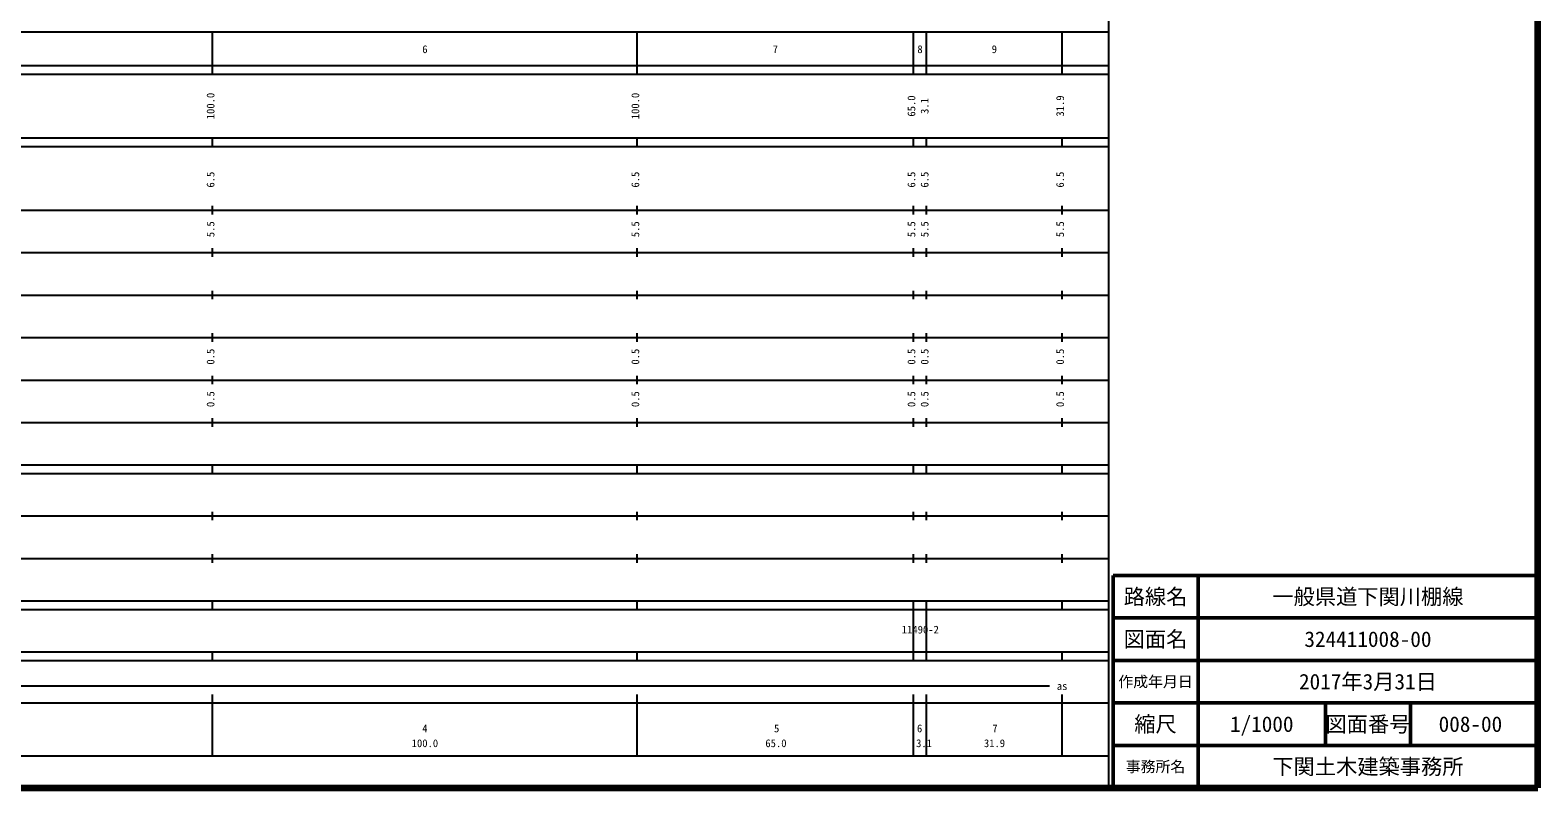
# Model space of a CAD drawing. Units: millimetres on the paper, enlarged 1000 times. Extents: x 40000 to 680000, y 20000 to 380000.
# Drawn here: x 325070 to 680000, y 20000 to 198357 of the extents above; entities that cross this region are included whole.
import ezdxf
from ezdxf.enums import TextEntityAlignment as Align

# ---------------------------------------------------------------- set-up
doc = ezdxf.new("R2010")
doc.units = ezdxf.units.MM
doc.header["$LTSCALE"] = 1000
for name, color, linetype, lineweight in [('M-TTL', 2, 'Continuous', 140), ('M-TTL-BAND', 7, 'Continuous', 25), ('M-TTL-FRAM', 2, 'Continuous', 50), ('M-TTL-LINE', 7, 'Continuous', 50)]:
    doc.layers.add(name, color=color, linetype=linetype, lineweight=lineweight)
doc.layers.add('M-TTL-TXT', color=7, linetype='Continuous')
doc.styles.add('ＭＳ ゴシック', font='')
doc.styles.get('ＭＳ ゴシック').set_extended_font_data('MS Gothic')

msp = doc.modelspace()

# ---------------------------------------------------------------- linework, layer by layer
at = {"layer": 'M-TTL'}
for p, q in [((680000, 20000), (680000, 380000)), ((40000, 20000), (680000, 20000))]:
    msp.add_line(p, q, dxfattribs=at)
at = {"layer": 'M-TTL-BAND'}
for p, q in [((579000, 20000), (579000, 370000)), ((68000, 198000), (579000, 198000)), ((368000, 188000), (368000, 198000)), ((468000, 188000), (468000, 198000)), ((533000, 188000), (533000, 198000)), ((536100, 188000), (536100, 198000)), ((568000, 188000), (568000, 198000)), ((40000, 190000), (579000, 190000)), ((40000, 188000), (579000, 188000)), ((40000, 173000), (579000, 173000)), ((40000, 171000), (579000, 171000)), ((368000, 171000), (368000, 173000)), ((468000, 171000), (468000, 173000)), ((533000, 171000), (533000, 173000)), ((536100, 171000), (536100, 173000)), ((568000, 171000), (568000, 173000)), ((368000, 155000), (368000, 157000)), ((468000, 155000), (468000, 157000)), ((533000, 155000), (533000, 157000)), ((536100, 155000), (536100, 157000)), ((568000, 155000), (568000, 157000)), ((40000, 156000), (579000, 156000)), ((46000, 146000), (579000, 146000)), ((368000, 145000), (368000, 147000)), ((468000, 145000), (468000, 147000)), ((533000, 145000), (533000, 147000)), ((536100, 145000), (536100, 147000)), ((568000, 145000), (568000, 147000)), ((52000, 136000), (579000, 136000)), ((368000, 135000), (368000, 137000)), ((468000, 135000), (468000, 137000)), ((533000, 135000), (533000, 137000)), ((536100, 135000), (536100, 137000)), ((568000, 135000), (568000, 137000)), ((46000, 126000), (579000, 126000)), ((368000, 125000), (368000, 127000)), ((468000, 125000), (468000, 127000)), ((533000, 125000), (533000, 127000)), ((536100, 125000), (536100, 127000)), ((568000, 125000), (568000, 127000)), ((52000, 116000), (579000, 116000)), ((368000, 115000), (368000, 117000)), ((468000, 115000), (468000, 117000)), ((533000, 115000), (533000, 117000)), ((536100, 115000), (536100, 117000)), ((568000, 115000), (568000, 117000)), ((368000, 105000), (368000, 107000)), ((468000, 105000), (468000, 107000)), ((533000, 105000), (533000, 107000)), ((536100, 105000), (536100, 107000)), ((568000, 105000), (568000, 107000)), ((46000, 106000), (579000, 106000)), ((40000, 96000), (579000, 96000)), ((368000, 94000), (368000, 96000)), ((468000, 94000), (468000, 96000)), ((533000, 94000), (533000, 96000)), ((536100, 94000), (536100, 96000)), ((568000, 94000), (568000, 96000)), ((40000, 94000), (579000, 94000)), ((49000, 84000), (579000, 84000)), ((368000, 83000), (368000, 85000)), ((468000, 83000), (468000, 85000)), ((533000, 83000), (533000, 85000)), ((536100, 83000), (536100, 85000)), ((568000, 83000), (568000, 85000)), ((368000, 73000), (368000, 75000)), ((468000, 73000), (468000, 75000)), ((533000, 73000), (533000, 75000)), ((536100, 73000), (536100, 75000)), ((568000, 73000), (568000, 75000)), ((40000, 74000), (579000, 74000)), ((40000, 64000), (579000, 64000)), ((368000, 62000), (368000, 64000)), ((468000, 62000), (468000, 64000)), ((533000, 62000), (533000, 64000)), ((536100, 62000), (536100, 64000)), ((568000, 62000), (568000, 64000)), ((40000, 62000), (579000, 62000)), ((533000, 52000), (533000, 62000)), ((536100, 52000), (536100, 62000)), ((40000, 52000), (579000, 52000)), ((40000, 50000), (579000, 50000)), ((368000, 50000), (368000, 52000)), ((468000, 50000), (468000, 52000)), ((533000, 50000), (533000, 52000)), ((536100, 50000), (536100, 52000)), ((568000, 50000), (568000, 52000)), ((71000, 44000), (565000, 44000)), ((40000, 40000), (579000, 40000)), ((368000, 27500), (368000, 42000)), ((468000, 27500), (468000, 42000)), ((533000, 27500), (533000, 42000)), ((536100, 27500), (536100, 42000)), ((568000, 27500), (568000, 42000)), ((68000, 27500), (579000, 27500))]:
    msp.add_line(p, q, dxfattribs=at)
at = {"layer": 'M-TTL-FRAM'}
for p, q in [((680000, 70000), (580000, 70000)), ((580000, 70000), (580000, 20000))]:
    msp.add_line(p, q, dxfattribs=at)
at = {"layer": 'M-TTL-LINE'}
for p, q in [((600000, 70000), (600000, 20000)), ((680000, 60000), (580000, 60000)), ((680000, 50000), (580000, 50000)), ((680000, 40000), (580000, 40000)), ((630000, 40000), (630000, 30000)), ((650000, 40000), (650000, 30000)), ((680000, 30000), (580000, 30000))]:
    msp.add_line(p, q, dxfattribs=at)

# ---------------------------------------------------------------- texts
at = {"layer": 'M-TTL-BAND', "style": 'ＭＳ ゴシック'}
for s, p in [('6', (418000, 192405)), ('7', (500500, 192405)), ('8', (534550, 192405)), ('9', (552050, 192405)), ('11490-2', (534627, 55783)), ('as', (568000, 42500)), ('4', (418000, 32523)), ('5', (500804, 32523)), ('6', (534454, 32523)), ('7', (552198, 32523)), ('100.0', (418000, 29033)), ('65.0', (500636, 29033)), ('3.1', (535507, 29033)), ('31.9', (552087, 29033))]:
    msp.add_text(s, height=1833, dxfattribs=at).set_placement(p, align=Align.BOTTOM_CENTER)
for s, p in [('100.0', (369000, 180500)), ('100.0', (469000, 180500)), ('65.0', (534000, 180500)), ('3.1', (537100, 180500)), ('31.9', (569000, 180500)), ('6.5', (369000, 163174)), ('6.5', (469000, 163174)), ('6.5', (534000, 163174)), ('6.5', (537100, 163174)), ('6.5', (569000, 163174)), ('5.5', (369000, 151500)), ('5.5', (469000, 151500)), ('5.5', (534000, 151500)), ('5.5', (537100, 151500)), ('5.5', (569000, 151500)), ('0.5', (369000, 121500)), ('0.5', (469000, 121500)), ('0.5', (534000, 121500)), ('0.5', (537100, 121500)), ('0.5', (569000, 121500)), ('0.5', (369000, 111500)), ('0.5', (469000, 111500)), ('0.5', (534000, 111500)), ('0.5', (537100, 111500)), ('0.5', (569000, 111500))]:
    msp.add_text(s, height=1833, rotation=90, dxfattribs=at).set_placement(p, align=Align.BOTTOM_CENTER)
at = {"layer": 'M-TTL-TXT', "style": 'ＭＳ ゴシック'}
for s, height, p in [('路線名', 3666, (590000, 65000)), ('路線名', 3666, (590000, 65000)), ('一般県道下関川棚線', 3666, (640000, 65000)), ('図面名', 3666, (590000, 55000)), ('図面名', 3666, (590000, 55000)), ('324411008-00', 3666, (640000, 55000)), ('作成年月日', 2566, (590000, 45000)), ('作成年月日', 2566, (590000, 45000)), ('2017年3月31日', 3666, (640000, 45000)), ('縮尺', 3666, (590000, 35000)), ('縮尺', 3666, (590000, 35000)), ('1/1000', 3666, (615000, 35000)), ('図面番号', 3666, (640000, 35000)), ('図面番号', 3666, (640000, 35000)), ('008-00', 3666, (664125, 35000)), ('事務所名', 2566, (590000, 25000)), ('事務所名', 2566, (590000, 25000)), ('下関土木建築事務所', 3666, (640000, 25000))]:
    msp.add_text(s, height=height, dxfattribs=at).set_placement(p, align=Align.MIDDLE_CENTER)

doc.saveas('drawing.dxf')
